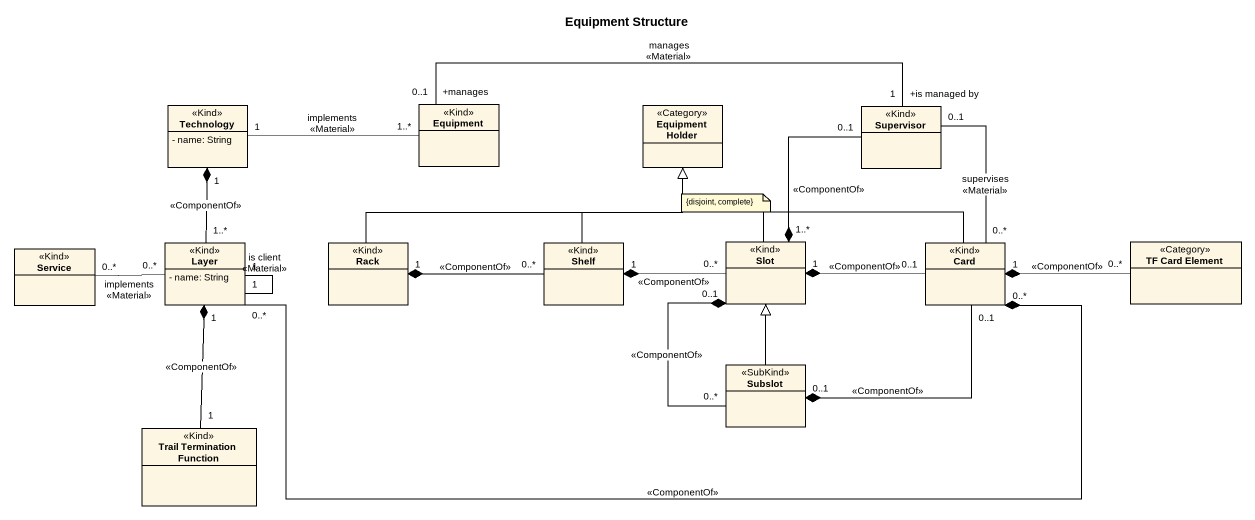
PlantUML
@startuml
title Equipment Structure
hide circle
hide empty members
skinparam classAttributeIconSize 0
class Technology <<Kind>> {
  - name: String
}
class Equipment <<Kind>>
class "Equipment Holder" as Equipment_Holder <<Category>>
class Supervisor <<Kind>>
class Service <<Kind>>
class Layer <<Kind>> {
  - name: String
}
class Rack <<Kind>>
class Shelf <<Kind>>
class Slot <<Kind>>
class "Card" as Card_ <<Kind>>
class "TF Card Element" as TF_Card_Element <<Category>>
class Subslot <<SubKind>>
class "Trail Termination Function" as Trail_Termination_Function <<Kind>>
Technology "1" *-- "1..*" Layer : <<ComponentOf>>
Equipment "1..*" -left- "1" Technology : implements\n<<Material>>
Supervisor "+is managed by\n1" -left- "+manages\n0..1" Equipment : manages\n<<Material>>
Supervisor "0..1" -- "0..*" Card_ : supervises\n<<Material>>
Layer "0..*" -left- "0..*" Service : implements\n<<Material>>
Layer "1" -- "1" Layer : is client\n<<Material>>
Layer "1" *-- "1" Trail_Termination_Function : <<ComponentOf>>
Rack -right-|> Equipment_Holder
Rack "1" *-right- "0..*" Shelf : <<ComponentOf>>
Shelf -up-|> Equipment_Holder
Shelf "1" *-right- "0..*" Slot : <<ComponentOf>>
Slot -up-|> Equipment_Holder
Slot "1..*" *-up- "0..1" Supervisor : <<ComponentOf>>
Slot "1" *-right- "0..1" Card_ : <<ComponentOf>>
Slot "0..1" *-- "0..*" Subslot : <<ComponentOf>>
Card_ -left-|> Equipment_Holder
Card_ "0..*" *-left- "0..*" Layer : <<ComponentOf>>
Card_ "1" *-right- "0..*" TF_Card_Element : <<ComponentOf>>
Subslot -up-|> Slot
Subslot "0..1" *-up- "0..1" Card_ : <<ComponentOf>>
note as N1
  {disjoint, complete}
end note
@enduml
